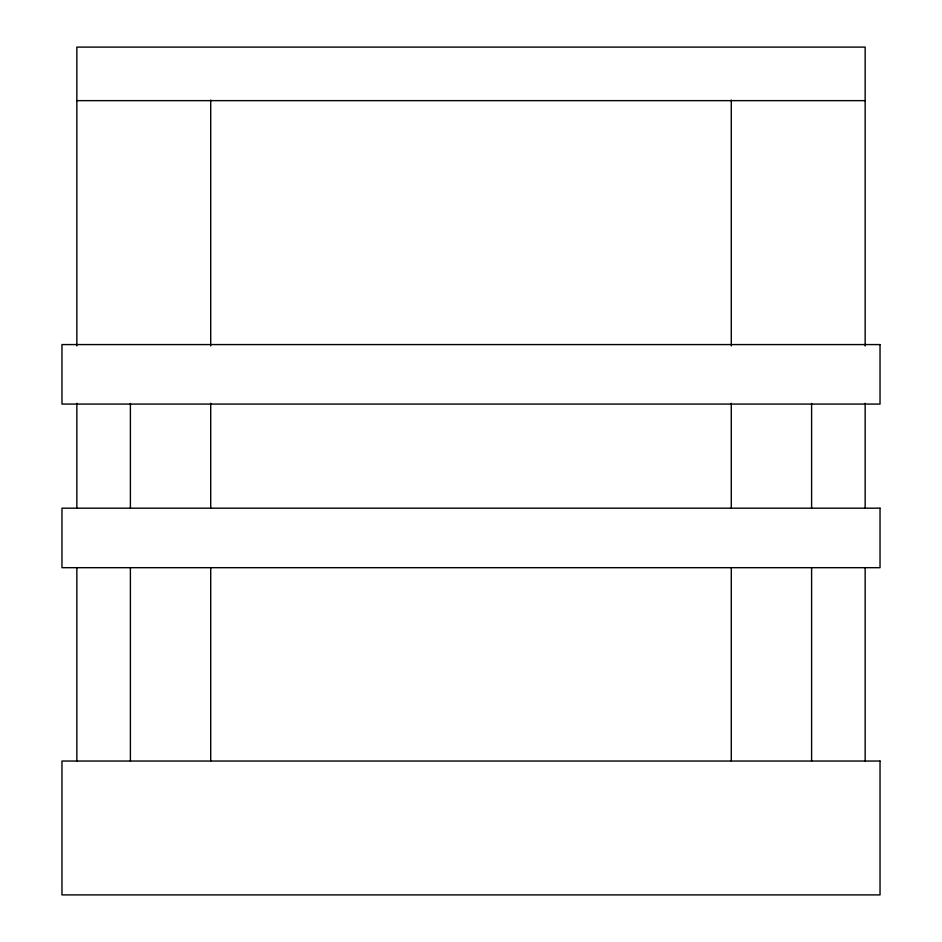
<?xml version="1.0" encoding="UTF-8"?>
<svg xmlns="http://www.w3.org/2000/svg" width="942" height="942" viewBox="0 0 942 942"><rect width="100%" height="100%" fill="white"/><g stroke="black" fill="none" stroke-linecap="round" stroke-linejoin="round"><path stroke-width="1.41" d="M76.844 100.641L865.156 100.641M865.156 345.891L865.156 47.1L76.844 47.1L76.844 345.891M865.156 403.294L865.156 507.903M865.156 568.144L865.156 760.995M811.604 403.435L811.604 507.903M811.604 568.238L811.604 760.995M731.286 100.088L731.286 345.891M731.286 403.294L731.286 507.797M731.286 568.144L731.286 760.959M210.714 100.088L210.714 345.891M210.714 403.294L210.714 507.797M210.714 568.144L210.714 760.959M130.396 403.435L130.396 507.903M130.396 568.238L130.396 760.995M76.844 403.294L76.844 507.903M76.844 568.144L76.844 760.995M880.028 344.572L61.972 344.572L61.972 404.071L880.028 404.071L880.028 344.572M880.028 508.185L61.972 508.185L61.972 567.685L880.028 567.685L880.028 508.185M880.028 761.042L61.972 761.042L61.972 894.9L880.028 894.9L880.028 761.042"/></g></svg>
